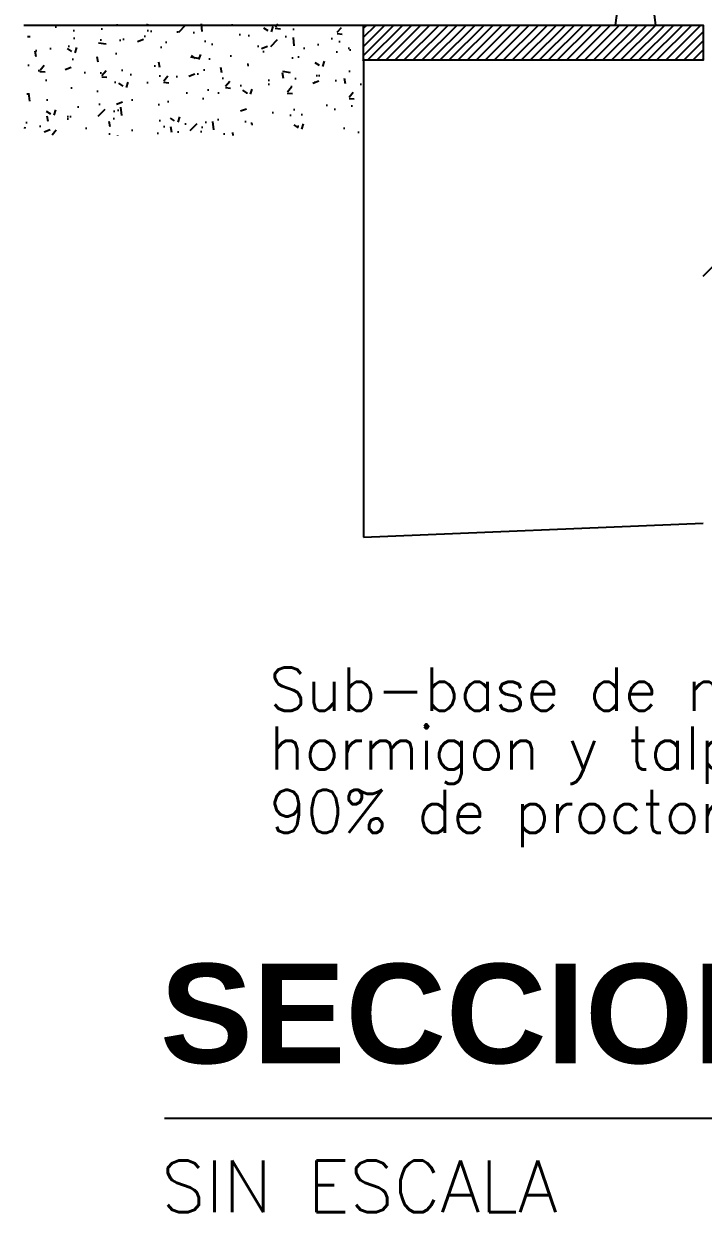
# Model space of a CAD drawing. Header units: millimetres. Extents: x 603733 to 1211550, y 1310999 to 2622648.
# Drawn here: x 605854.88 to 605872.9, y 1311207.35 to 1311238.89 of the extents above; entities that cross this region are included whole.
import ezdxf

# ---------------------------------------------------------------- set-up
doc = ezdxf.new("R2010")
doc.units = ezdxf.units.MM
doc.layers.add('acera', color=8, linetype='Continuous')
doc.layers.add('datos y tabla de areas', color=170, linetype='Continuous')
doc.styles.add('ARIALTEXT', font='')
doc.styles.add('ROMANS', font='ROMANS', dxfattribs={"height": 0.2})
doc.styles.get('ARIALTEXT').set_extended_font_data('Arial', bold=True)

# ---------------------------------------------------------------- blocks, each defined once
blk = doc.blocks.new('A$C42CB68AE')
at = {"color": 0, "linetype": 'ByBlock'}
for p, q in [((0.1016000070012524, 9.245600008483962), (0.2540000070075621, 9.245600008483962)), ((0.1016000070012524, 0.7592079388841739), (0.1016000070012524, 9.245600008483962)), ((0.2540000070075621, 9.14400000848309), (0.2540000070075621, 9.245600008483962)), ((0.2540000070075621, 9.14400000848309), (1.611300777170982, 9.14400000848309)), ((0.2540000070075621, 8.737600008483241), (0.2540000070075621, 9.042400008483128)), ((0.2540000070075621, 9.042400008483128), (1.027815982495667, 9.042400008483128)), ((1.901873114606133, 8.890000008484094), (2.670126899407478, 8.890000008484094)), ((0.2540000070075621, 0.7592079388841739), (0.2540000070075621, 8.502371563415181)), ((7.006747182458639e-09, 8.483766578137875e-09), (0.1016000070012524, 0.7592079388841739)), ((0.1016000070012524, 0.7620000084834828), (0.2540000070075621, 0.7620000084834828)), ((0.3556000070020673, 8.483766578137875e-09), (0.2540000070075621, 0.7592079388841739)), ((7.006747182458639e-09, 8.483766578137875e-09), (0.3556000070020673, 8.483766578137875e-09))]:
    blk.add_line(p, q, dxfattribs=at)
for centre, radius, start, end in [((1.920687625854043, 5.64093844659601), 3.516697389386412, 79.01502232991551, 118.2900612747939), ((2.048666720074834, 5.574799757472647), 3.458401471988817, 92.56761073957453, 120.7809885815394), ((2.006600007007364, 8.96620000848361), 0.129515108, 150.6255283806599, 258.6900680001614), ((2.565400007006247, 8.96620000848361), 0.129515108, 281.3099319998386, 78.69006800016145), ((2.286000007006805, 9.702800008483791), 0.9158100048, 250.5599649998489, 289.4400350001512), ((0.3048000070048147, 8.502371563415181), 0.0508, 120.7809885815394, 180)]:
    blk.add_arc(centre, radius, start, end, dxfattribs=at)

msp = doc.modelspace()

# ---------------------------------------------------------------- hatches: boundary and pattern name
at = {"true_color": 0x636466}
h = msp.add_hatch(dxfattribs=at)
h.set_pattern_fill('AR-CONC', color=251, scale=0.009000000000000001)
h.set_pattern_definition([(49.99999999999999, (-174.8864557233173, 188.1080920288805), (1.639662020964036, -0.1434517698501278), [0.17145, -1.88595]), (355, (-174.8864557233173, 188.1080920288805), (-0.3171907928247241, 1.719511607151317), [0.13716, -1.50876525753]), (100.4514447, (-174.7498176603174, 188.0961377473805), (1.322471223813179, 1.576059767209756), [0.1457100792, -1.6028122014]), (46.18420000000001, (-174.8864557233173, 188.5652920288805), (2.439711368029169, -0.3783809513945444), [0.257175, -2.828925]), (96.63555760999992, (-174.6831466233175, 188.5337605288805), (2.136637206463528, 2.226835121379494), [0.21856520826, -2.40422047344]), (351.1841511700001, (-174.8864557233173, 188.5652920288805), (2.136637206584794, 2.226835121269794), [0.20573970363, -2.26313758728]), (21, (-174.6578557233174, 188.4509920288805), (1.364529521422192, -0.9203867836837886), [0.17145, -1.88595]), (326.0000000000001, (-174.6578557233174, 188.4509920288805), (0.5562182551288237, 1.657691695100874), [0.13716, -1.50876]), (71.45144499999999, (-174.5441449299174, 188.3742931297805), (1.920747773508445, 0.7373049199731473), [0.1457100792, -1.6028094384]), (37.50000000000001, (-174.8864557233173, 188.1080920288805), (0.02779742925532635, 0.760995349858378), [0, -1.490472, 0, -1.53162, 0, -1.514475]), (7.499999999999999, (-174.8864557233173, 188.1080920288805), (0.6013769625927518, 0.9016251733630757), [0, -0.873252, 0, -1.456182, 0, -0.5772150000000001]), (327.5, (-175.3962337233174, 188.1080920288805), (1.220315356501843, -0.051558695934061), [0, -0.5715000000000001, 0, -1.78308, 0, -2.36601]), (317.5, (-175.6248337233174, 188.1080920288805), (1.333162632474163, 0.2288384192999973), [0, -0.7429500000000001, 0, -1.184148, 0, -1.68021])])
h.paths.add_polyline_path([(605863.8857782567, 1311238.886843583), (605854.8761635391, 1311238.886843583), (605854.8761635391, 1311235.920602562), (605863.8857782567, 1311235.920602562)])
at = {"layer": 'acera'}
h = msp.add_hatch(dxfattribs=at)
h.set_pattern_fill('ANSI31', color=8, scale=1.354830706688402, style=0)
h.set_pattern_definition([(44.99999999999999, (163198.4522833357, 465372.0801358424), (-0.1197512475073914, 0.1197512475073914), [])])
h.paths.add_polyline_path([(605863.8857782567, 1311238.85297351), (605872.8953929724, 1311238.85297351), (605872.8953929724, 1311237.919008945), (605863.8857782567, 1311237.919008945)])

# ---------------------------------------------------------------- linework, layer by layer
for p, q in [((605863.8857782547, 1311237.952879713), (605863.8857782547, 1311225.265827804)), ((605863.8857782547, 1311225.265827804), (605872.8953929737, 1311225.637353451))]:
    msp.add_line(p, q)
at = {"color": 1}
msp.add_line((605858.6054751518, 1311209.8476566), (605941.2430559925, 1311209.8476566), dxfattribs=at)
at = {"layer": 'acera', "color": 7}
msp.add_line((605872.8953929724, 1311237.919008945), (605863.8857782567, 1311237.919008945), dxfattribs=at)
msp.add_lwpolyline([(605863.8857782567, 1311238.85297351), (605872.8953929724, 1311238.85297351), (605872.8953929724, 1311237.919008945), (605863.8857782567, 1311237.919008945)], close=True, dxfattribs=at)
at = {"layer": 'datos y tabla de areas', "color": 0}
for p, q in [((605854.8761635371, 1311238.85297351), (605863.8857782529, 1311238.85297351)), ((605872.8953929718, 1311232.190574909), (605875.7584591359, 1311235.053641073))]:
    msp.add_line(p, q, dxfattribs=at)

# ---------------------------------------------------------------- block references
at = {"layer": 'datos y tabla de areas', "color": 0, "xscale": 3.00358929852373, "yscale": 3.00358929852373, "zscale": 12.01435408367224}
msp.add_blockref('A$C42CB68AE', (605870.5725577988, 1311238.852973487), dxfattribs=at)

# ---------------------------------------------------------------- texts
at = {"style": 'ROMANS'}
for s, p in [('Sub-base de material mecanizado de ', (605861.3894326247, 1311220.660417855)), ('hormigon y talpuja proporcion 50-50', (605861.3894326247, 1311219.100796567)), ('90%%% de proctor con espesor de 0.30 mts.', (605861.3894326247, 1311217.416092362))]:
    msp.add_text(s, height=1.143138408768339, dxfattribs=at).set_placement(p)
at = {"color": 1, "style": 'ROMANS'}
msp.add_text('SIN ESCALA', height=1.371106587593872, dxfattribs=at).set_placement((605858.5218431216, 1311207.35211582))
at = {"color": 3, "insert": (605858.4899590279, 1311213.945275191), "char_height": 2.640649724254864, "attachment_point": 1, "style": 'ARIALTEXT'}
msp.add_mtext('SECCION TIPICA DE CALLE CON BOULEVARD', dxfattribs=at)

doc.saveas('drawing.dxf')
